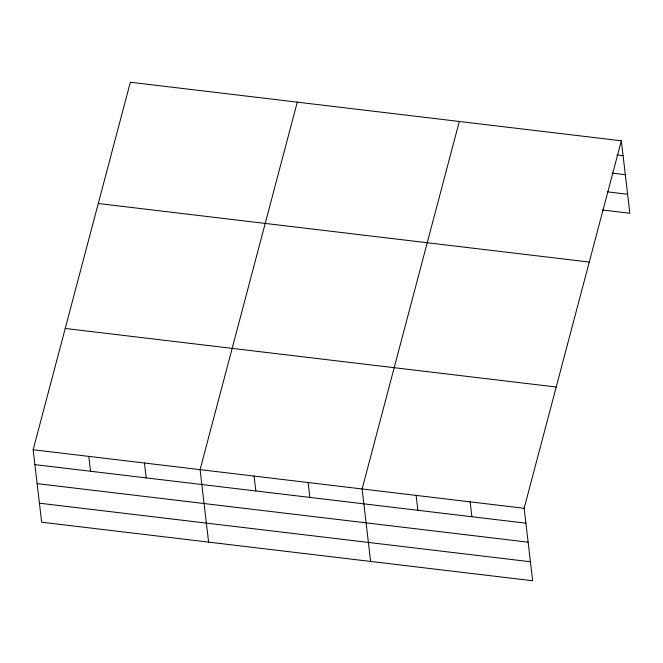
<?xml version="1.0" encoding="UTF-8"?>
<svg xmlns="http://www.w3.org/2000/svg" width="663" height="663" viewBox="0 0 663 663"><rect width="100%" height="100%" fill="white"/><g stroke="black" fill="none" stroke-linecap="round" stroke-linejoin="round"><path stroke-width="0.99" d="M621.339 140.796L524.143 508.289L532.654 580.763L41.661 522.204L33.15 449.738L130.346 82.237L621.339 140.796L629.85 213.262L602.335 209.98M297.281 102.152L200.085 469.644L208.605 542.11M459.31 121.47L362.114 488.971L370.625 561.437M616.971 154.943L623.087 155.672M612.073 173.101L625.317 174.676M607.233 191.831L627.621 194.259M98.273 203.516L589.266 262.067M65.223 328.467L556.216 387.018M33.15 449.738L524.143 508.289M34.899 464.622L525.892 523.173M37.128 483.625L528.121 542.177M39.432 503.2L530.425 561.752M470.133 501.85L471.882 516.734M416.124 495.41L417.872 510.295M308.104 482.531L309.853 497.407M254.095 476.092L255.843 490.968M144.443 463.014L146.191 477.89M88.792 456.376L90.541 471.252"/></g></svg>
